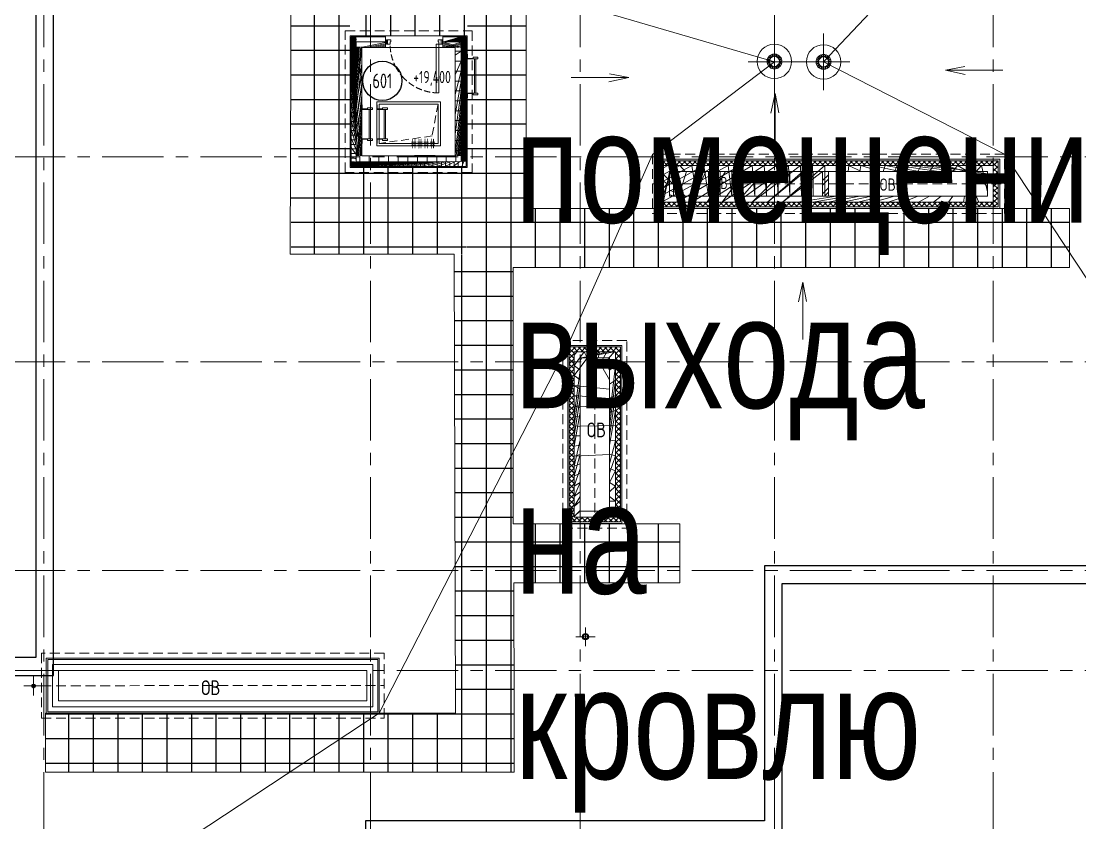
# Model space of a CAD drawing. Header units: millimetres. Extents: x -13407 to 8952771, y -2611 to 110860.
# Drawn here: x 5789 to 27336, y 6410 to 22718 of the extents above; entities that cross this region are included whole.
import ezdxf
from ezdxf import colors
from ezdxf.entities.mleader import LeaderData, LeaderLine
from ezdxf.enums import TextEntityAlignment as Align
from ezdxf.math import Vec2, Vec3

# ---------------------------------------------------------------- set-up
doc = ezdxf.new("R2018")
doc.units = ezdxf.units.MM
for name, pattern in [('CENTER', [2, 1.25, -0.25, 0.25, -0.25]), ('DASHED', [19.049999999999997, 12.7, -6.35]), ('HIDDEN', [6, 4, -2]), ('HIDDEN2', [4.762499999999999, 3.175, -1.5875]), ('ГОСТ 2.303 4', [7, 5, -2, 0])]:
    doc.linetypes.add(name, pattern=pattern)
doc.layers.get('Defpoints').update_dxf_attribs({"color": 6})
for name, color, linetype, lineweight in [('!!!_АР_отделка', 92, 'Continuous', 13), ('!!!_АР_перегородки блоки', 7, 'Continuous', 5), ('_ВК-К1', 14, 'Continuous', 40), ('АР_Двери', 5, 'Continuous', 18), ('АР_Двери фасада', 1, 'Continuous', 15), ('АР_Маркер экспликации', 239, 'Continuous', 13), ('АР_Навесной фасад', 5, 'Continuous', 5), ('АР_Номер помещения', 1, 'Continuous', 25), ('АР_Оси', 193, 'Continuous', 9), ('АР_Отметки', 250, 'Continuous', 15), ('АР_Помещения_площадь', 19, 'Continuous', 9), ('АР_стены', 250, 'Continuous', 30), ('АР_тонкая линия', 250, 'Continuous', 0), ('перекр 0.3', 181, 'Continuous', 30), ('Подвал', 250, 'Continuous', 30), ('РАЗМЕРЫ ВНУТРЕННИЕ', 137, 'Continuous', 5), ('Специальное оборудование', 7, 'Continuous', 9)]:
    doc.layers.add(name, color=color, linetype=linetype, lineweight=lineweight)
doc.layers.add('АР_Кровля дорожки', color=6, linetype='Continuous')
doc.layers.add('АР_Отверстия', color=251, linetype='Continuous')
doc.layers.add('АР_Названия помещений', color=124, linetype='Continuous', lineweight=5, plot=False)
doc.styles.add('ICOCPEUR', font='isocpeur.ttf')
doc.styles.add('ISOCPEUR', font='isocpeur.ttf', dxfattribs={"width": 0.7})
doc.styles.get("Standard").update_dxf_attribs({"font": 'arial.ttf'})
pattern_1 = [(225, (8363056351.000722, 936142537.7990271), (132.5825214724777, -132.5825214724777), []), (225, (8363056262.612374, 936142537.7990271), (132.5825214724777, -132.5825214724777), [])]
pattern_2 = [(225, (8363056351.000722, 936143047.9292042), (132.5825214724777, -132.5825214724777), []), (225, (8363056262.612374, 936143047.9292042), (132.5825214724777, -132.5825214724777), [])]
pattern_3 = [(225, (8363056351.000722, 936142537.7990271), (53.03300858899106, -53.03300858899107), []), (315, (8363056351.000722, 936142537.7990271), (53.03300858899107, 53.03300858899105), [])]
pattern_4 = [(225, (8363056351.000722, 936143047.9292042), (53.03300858899106, -53.03300858899107), []), (315, (8363056351.000722, 936143047.9292042), (53.03300858899107, 53.03300858899105), [])]
pattern_5 = [(90, (341259.9344839531, 87126.50606870581), (-500.0000000000001, 0), []), (180, (341259.9344839531, 87126.50606870581), (-2.842170943040401e-14, -500), [])]

# ---------------------------------------------------------------- blocks, each defined once
blk = doc.blocks.new('A$C6f2de472')
at = {"layer": 'АР_тонкая линия', "ltscale": 100}
for p, q in [((54.57592772785574, -68.52589298801445), (54.57592772785574, -734.3112859727285)), ((54.57592772785574, -734.3112859727285), (9.624901639340763, -509.7124210055539)), ((9.624901639340763, -509.7124210055539), (54.57592772785574, -734.3112859727285)), ((54.57592772785574, -734.3112859727285), (103.6099336369945, -505.6287240333957))]:
    blk.add_line(p, q, dxfattribs=at)
blk = doc.blocks.new('LADDER_12760 - LADDER_12760-5164013-3_1 этаж')
at = {"layer": 'Специальное оборудование'}
for p, q in [((25.00000000001089, 95.00000000009393), (-50.00000000000482, 95.00000000009395)), ((-50.00000000000482, 95.00000000009395), (-50.00000000000483, 88.00000000009472)), ((-50.00000000000484, 88.00000000009472), (17.99999999999474, 88.00000000009472)), ((-2.099747042905164e-11, 1.904017958923043e-13), (24.99999999995375, 1.904017958923043e-13)), ((-2.099747042905164e-11, -76.19999999999982), (-2.099747042905164e-11, 1.861177878481613e-13)), ((17.99999999999475, 88.00000000009472), (17.99999999999473, 1.184385922670117e-13)), ((25.00000000001073, 5.075939668586216e-14), (25.00000000001089, 95.00000000009393)), ((24.99999999995375, 1.861177878481613e-13), (24.99999999995375, -76.19999999999982)), ((575.0000000000002, 95.00000000009253), (575.0000000000007, -3.383959779057477e-13)), ((650.000000000001, 95.00000000009253), (575.0000000000002, 95.00000000009253)), ((574.9999999998712, 1.904017958923096e-13), (599.9999999998744, 1.904017958923096e-13)), ((574.9999999998712, -76.19999999999982), (574.9999999998712, 1.861177878481613e-13)), ((582.0000000000011, -4.39914771277472e-13), (582.0000000000011, 88.00000000009248)), ((582.0000000000011, 88.00000000009248), (650.000000000001, 88.00000000009248)), ((599.9999999998744, 1.861177878481613e-13), (599.9999999998744, -76.19999999999982)), ((650.000000000001, 88.00000000009248), (650.000000000001, 95.00000000009253)), ((24.99999999995375, -76.19999999999982), (-2.099747042905164e-11, -76.19999999999982)), ((24.9999999999913, -25.39999999999994), (575.0000000000036, -25.39999999999994)), ((575.0000000000036, -45.39999999999994), (24.99999999999127, -45.39999999999994)), ((599.9999999998744, -76.19999999999982), (574.9999999998712, -76.19999999999982))]:
    blk.add_line(p, q, dxfattribs=at)
blk = doc.blocks.new('дверь металл1_преобразован_в_статический_25')
for points in [[(0, 0), (20, -2.906988696383495e-15), (20.00000000000001, 69.99999999999727), (1.017446043734183e-14, 69.99999999999727)], [(60, -8.720966089150483e-15), (20, -2.906988696383495e-15), (20.00000000000001, 69.99999999999727), (70, 69.99999999999727), (70.00000000000003, 39.99999999999999), (60.00000000000001, 39.99999999999089)], [(59.99999999999358, -779.9999999999909), (60, 9.086226051640133e-12), (99.9999999999909, 9.080412074247366e-12), (99.99999999998815, -779.9999999999909)], [(840, -2.877703828499986e-12), (880, -2.883517805892753e-12), (880, 69.99999999999442), (830, 69.9999999999944), (830, 39.99999999999712), (840, 39.99999999998802)], [(900, -2.886424794589137e-12), (880, -2.883517805892753e-12), (880, 69.99999999999442), (900, 69.99999999999439)]]:
    blk.add_lwpolyline(points, close=True)
at = {"linetype": 'ГОСТ 2.303 4', "ltscale": 20}
for centre, start, end in [((59.99999999996495, 1.432045261082039e-11), 330.0000000000001, 1.057255354117103e-12), ((59.99999999996845, 4.042872454068628e-11), 314.9999999999994, 329.9999999999988), ((59.99999999998931, 4.447217112182948e-11), 270.0000000000007, 315)]:
    blk.add_arc(centre, 780.0000000000351, start, end, dxfattribs=at)
blk = doc.blocks.new('A$C9b338701')
at = {"layer": 'Специальное оборудование'}
for p, q in [((-95.28750000015134, 208.6161000001157), (-95.28750000015134, 217.5096000001067)), ((-95.28750000015134, 217.5096000001067), (-1.164153218269348e-10, 217.5096000001067)), ((-1.164153218269348e-10, 217.5096000001067), (-1.164153218269348e-10, 96.81209999999555)), ((598.7749999998487, 217.5096000001213), (694.0624999998836, 217.5096000001213)), ((598.7749999998487, 96.81209999999555), (598.7749999998487, 217.5096000001213)), ((694.0624999998836, 217.5096000001213), (694.0624999998836, 208.6161000001157)), ((-8.893500000122003, 208.6161000001157), (-95.28750000015134, 208.6161000001157)), ((0, 96.81209999999555), (-31.76249999995343, 96.81209999999555)), ((-31.76249999995343, 96.81209999999555), (-31.76249999995343, 0)), ((-31.76249999995343, 0), (0, 0)), ((-8.893500000122003, 96.81209999999555), (-8.893500000122003, 208.6161000001157)), ((0, 0), (0, 96.81209999999555)), ((598.7749999998487, 64.54140000000189), (-1.164153218269348e-10, 64.54140000000189)), ((-1.164153218269348e-10, 39.13139999999839), (598.7749999998487, 39.13139999999839)), ((630.5374999998603, 96.81209999999555), (598.7749999999069, 96.81209999999555)), ((598.7749999999069, 96.81209999999555), (598.7749999999069, 0)), ((598.7749999999069, 0), (630.5374999998603, 0)), ((694.0624999998836, 208.6161000001157), (607.6684999998542, 208.6161000001157)), ((607.6684999998542, 208.6161000001157), (607.6684999998542, 96.81209999999555)), ((630.5374999998603, 0), (630.5374999998603, 96.81209999999555))]:
    blk.add_line(p, q, dxfattribs=at)
blk = doc.blocks.new('*U87')
at = {"layer": 'Defpoints', "color": 7}
blk.add_line((-16213.88704554277, 82.74731126176266), (-16636.23540192426, 82.74731126176266), dxfattribs=at)
at = {"layer": 'АР_Номер помещения', "color": 7}
blk.add_circle((-17290.24950231414, 1606.057638667925), 400, dxfattribs=at)
at = {"layer": 'Defpoints', "color": 7, "style": 'ISOCPEUR', "width": 0.7}
blk.add_attdef('ПЛОЩАДЬ_ПОМЕЩЕНИЯ', text='', height=200, dxfattribs=at).set_placement((-16209.00088756958, 329.2528412291122), align=Align.MIDDLE_RIGHT)
at = {"layer": 'Defpoints', "color": 7, "style": 'ISOCPEUR', "width": 0.7, "flags": 1}
blk.add_attdef('КАТЕГОРИЯ', (-499.1655280450395, -2092.186355050572), '', height=250, dxfattribs=at)
at = {"layer": 'АР_Номер помещения', "color": 7, "style": 'ISOCPEUR', "width": 0.7}
blk.add_attdef('НОМЕР_ПОМЕЩЕНИЯ', text='', height=300, dxfattribs=at).set_placement((-17290.24950231705, 1606.057638667925), align=Align.MIDDLE_CENTER)
at = {"layer": 'АР_Помещения_площадь', "color": 7, "lineweight": 30, "width": 0.7, "flags": 104}
blk.add_attdef('ИМЯ_ПОМЕЩЕНИЯ', text='', height=100, dxfattribs=at).set_placement((157.6277002443094, 1217.141369806137), align=Align.MIDDLE_CENTER)
blk = doc.blocks.new('_DotSmall')
at = {"color": 0, "linetype": 'ByBlock', "const_width": 0.5}
blk.add_lwpolyline([(-0.0625, 0, 1), (0.0625, 0, 1)], format="xyb", close=True, dxfattribs=at)
blk = doc.blocks.new('A$C357e6c43')
at = {"layer": 'перекр 0.3', "color": 3, "lineweight": 18, "flags": 128}
for points in [[(-152.1267350446433, 9.122306980396388), (-132.0912406070856, 9.122306980396388), (-112.0431549438508, 9.122306980396388)], [(-108.0011237286963, 31.18721417125198), (-127.0242874496616, 37.36821474885801), (-146.0454781263834, 43.54857424553484)], [(-141.9117846505251, 55.55902606487507), (-122.858092879178, 49.36810632242123), (-103.7927820661571, 43.17341132444562)], [(-93.29816158139147, 62.70835749691469), (-109.4818746130913, 74.46651327551808), (-125.663533924846, 86.22317693920922)], [(-118.0473051376175, 96.38772613642504), (-101.8421314286534, 84.61397826319444), (-85.62792629515752, 72.83366867597215)], [(-69.83589882659726, 88.08991025932482), (-81.5961547140032, 104.2765138427203), (-93.35443870560266, 120.4604033445939)], [(-83.00003154249862, 127.815315060172), (-71.22933750459924, 111.6143445950293), (-59.4529897297034, 95.40559242846211)], [(-39.92075285292231, 105.0867191707948), (-46.10509601328522, 124.1201703034458), (-52.28803434339352, 143.1492978134775)], [(-40.18753608129919, 147.0058568347304), (-34.00116822589189, 127.9661743314646), (-27.81237822596449, 108.9190372333978)], [(-6.349999999860302, 112.2344089592807), (-6.349999999860302, 132.254069753486), (-6.349999999860302, 152.267650865193)], [(6.350000000093132, 152.267650865193), (6.350000000093132, 132.254069753486), (6.350000000093132, 112.2344089592807)], [(27.81237822608091, 108.9190372333978), (34.00116822612472, 127.9661743314646), (40.1875360814156, 147.0058568347304)], [(52.28803434362635, 143.1492978135066), (46.10509601340163, 124.1201703034458), (39.92075285315514, 105.0867191707948)], [(59.45298972981982, 95.40559242849122), (71.22933750471566, 111.6143445950584), (83.00003154261503, 127.8153150602011)], [(93.35443870583549, 120.4604033445939), (81.59615471411962, 104.2765138427203), (69.83589882683009, 88.08991025932482)], [(85.62792629539035, 72.83366867597215), (101.8421314288862, 84.61397826322354), (118.0473051376175, 96.38772613642504)], [(125.6635339250788, 86.22317693920922), (109.4818746133242, 74.46651327554719), (93.29816158150788, 62.70835749691469)], [(103.7927820662735, 43.17341132444562), (122.8580928794108, 49.36810632242123), (141.9117846507579, 55.55902606487507)], [(146.0454781264998, 43.54857424553484), (127.0242874498945, 37.36821474885801), (108.0011237288127, 31.18721417125198)], [(112.0431549439672, 9.122306980396388), (132.0912406072021, 9.122306980396388), (152.1267350447597, 9.122306980396388)], [(-112.3569542444311, -3.57769301958615), (-132.3584398309467, -3.57769301958615), (-152.3579998314381, -3.57769301958615)], [(-147.4658216370735, -38.46545786672505), (-128.4121298657265, -32.27453812430031), (-109.3468190525891, -26.0798431263247)], [(-105.7061290580314, -38.25048148701899), (-124.7292927789968, -44.43148206462502), (-143.7504834557185, -50.61184156130184)], [(-128.1487984606065, -82.48421335688909), (-111.9436247516423, -70.71046548365848), (-95.7294196181465, -58.93015589643619)], [(-88.46990949613973, -69.3538763744873), (-104.6536225278396, -81.1120321531198), (-120.8352818395942, -92.86869581678184)], [(-95.91116798995063, -118.4348253462231), (-84.14047395205125, -102.2338548810803), (-72.36412617715541, -86.0251027145132)], [(-62.1980036169989, -93.63916595358751), (-73.95825950428843, -109.825769536983), (-85.71654349588789, -126.0096590388566)], [(-53.89547499618493, -142.5518774865195), (-47.70910714077763, -123.5121949832537), (-41.52031714073382, -104.465057885187)], [(-29.47185625392012, -108.48177147971), (-35.65619941428304, -127.515222612361), (-41.83913774439134, -146.5443501224217)], [(-6.349999999860302, -152.2676508651639), (-6.349999999860302, -132.254069753486), (-6.349999999860302, -112.2344089592516)], [(6.350000000093132, -112.2344089592516), (6.350000000093132, -132.254069753486), (6.350000000093132, -152.2676508651639)], [(41.83913774450775, -146.5443501224217), (35.65619941439945, -127.5152226123901), (29.47185625415295, -108.48177147971)], [(41.52031714096665, -104.465057885187), (47.70910714101046, -123.5121949832828), (53.89547499618493, -142.5518774865195)], [(85.71654349612072, -126.0096590388857), (73.95825950452127, -109.8257695370121), (62.19800361711532, -93.63916595361661)], [(72.36412617727183, -86.0251027145423), (84.14047395216767, -102.2338548811094), (95.91116799006704, -118.4348253462522)], [(120.8352818398271, -92.86869581681094), (104.6536225280724, -81.1120321531198), (88.46990949625615, -69.3538763745164)], [(95.72941961837932, -58.93015589643619), (111.9436247518752, -70.71046548368759), (128.1487984606065, -82.48421335688909)], [(143.7504834558349, -50.61184156130184), (124.7292927792296, -44.43148206465412), (105.7061290581478, -38.25048148701899)], [(109.3468190527055, -26.0798431263247), (128.4121298658429, -32.27453812430031), (147.4658216371899, -38.46545786675415)], [(152.3579998316709, -3.57769301958615), (132.3584398310632, -3.57769301958615), (112.3569542445475, -3.57769301958615)]]:
    blk.add_lwpolyline(points, dxfattribs=at)
at = {"layer": 'перекр 0.3', "color": 3, "lineweight": 18}
for radius, start, end in [(350.0000000000003, 0, 180), (350.0000000000003, 180, 0), (152.4, 163.3962075116569, 176.5683575503826), (152.3999999999999, 145.5442994122952, 158.6194600016077), (152.3999999999999, 127.7749788797527, 140.7677499956926), (112.4139006281505, 175.3453706254388, 180), (112.4139006281506, 180, 181.8238076443281), (112.4139006281506, 157.4147534876763, 163.8930014675736), (101.6, 0, 180), (101.6, 180, 0), (112.4139006281506, 139.6160726119874, 146.093825764659), (152.3999999999999, 110.0656934129666, 122.9986742833611), (112.4139006281506, 121.929527454025, 128.4066691217365), (152.3999999999999, 92.38801546105358, 105.2895868486009), (112.4139006281506, 104.3243310584388, 110.8009781642061), (112.4139006281505, 86.76177088388584, 93.23822911611414), (152.4, 74.7104131513991, 87.6119845389464), (112.4139006281505, 69.19902183579393, 75.67566894156126), (152.4000000000001, 57.00132571663893, 69.93430658703339), (112.4139006281505, 51.59333087826353, 58.07047254597494), (112.4139006281504, 33.90617423534096, 40.38392738801258), (152.4000000000001, 39.23225000430735, 52.22502112024731), (112.4139006281505, 16.10699853242636, 22.58524651232374), (112.4139006281506, 0, 4.654629374561144), (112.4139006281505, 358.1761923556719, 0), (152.4000000000001, 21.38053999839231, 34.45570058770478), (152.4, 3.431642449617404, 16.60379248834308), (152.4, 181.3451807311476, 194.6194600015075), (152.4000000000001, 199.396207509929, 212.7677499926932), (152.4000000000001, 217.5442994125053, 230.9986742800163), (112.4139006281505, 193.4147534860805, 199.8930014676895), (112.4139006281505, 211.6160726099912, 218.0938257673393), (152.4, 235.7749788794526, 249.2895868508693), (112.4139006281504, 229.9295274487667, 236.4066691244509), (152.4, 254.0656934141651, 267.6119845389464), (112.4139006281505, 248.3243310609251, 254.8009781660473), (112.4139006281505, 266.7617708838858, 273.2382291161142), (152.3999999999999, 272.3880154610536, 285.9343065858349), (112.4139006281506, 285.1990218339527, 291.675668939075), (152.3999999999999, 290.7104131491307, 304.2250211205474), (112.4139006281506, 303.593330875549, 310.0704725512333), (112.4139006281506, 321.9061742326607, 328.3839273900087), (152.3999999999999, 309.0013257199837, 322.4557005874947), (112.4139006281506, 340.1069985323104, 346.5852465139195), (152.3999999999999, 327.2322500073068, 340.6037924884981), (152.4, 345.3805399984926, 358.6548192688523)]:
    blk.add_arc((0, 0), radius, start, end, dxfattribs=at)
blk = doc.blocks.new('A$C8068bb3d')
at = {"layer": 'АР_Оси', "linetype": 'CENTER', "ltscale": 1000}
for p, q in [((0, -576.2685187675525), (0, 576.2685187675525)), ((537.0023309569806, 0), (-537.0023309569806, 0))]:
    blk.add_line(p, q, dxfattribs=at)
blk = doc.blocks.new('A$C6552fe61')
at = {"layer": '_ВК-К1', "color": 18, "lineweight": 9, "ltscale": 100, "true_color": 0x000000}
for p, q in [((-195.4363792874941, 1.037866518140547e-14), (195.4363792874941, -1.465261637743881e-15)), ((-2.610950317689593e-14, 192.3657202435659), (-3.073391568391209e-14, -192.3657202435659))]:
    blk.add_line(p, q, dxfattribs=at)

msp = doc.modelspace()

# ---------------------------------------------------------------- hatches: boundary and pattern name
at = {"layer": '!!!_АР_отделка', "true_color": 0x000000}
h = msp.add_hatch(dxfattribs=at)
h.set_pattern_fill('ANSI37', color=18, scale=600, angle=180)
h.set_pattern_definition(pattern_3)
h.paths.add_polyline_path([(12504.59473958198, 22400.24765145967), (12504.75071056036, 19860.04172726082), (12604.75071037182, 19860.04786735272), (12604.59473939345, 22400.25379155159)])
h = msp.add_hatch(dxfattribs=at)
h.set_pattern_fill('ANSI37', color=18, scale=600, angle=180)
h.set_pattern_definition(pattern_4)
h.paths.add_polyline_path([(12604.61680184066, 22300.17804236666), (13204.60946075525, 22300.20997065937), (13204.60332066339, 22400.20997047089), (12604.61066174874, 22400.17804217812)])
h = msp.add_hatch(dxfattribs=at)
h.set_pattern_fill('ANSI32', color=18, scale=500, angle=180, style=0)
h.set_pattern_definition(pattern_2)
h.paths.add_polyline_path([(13204.60270665417, 22300.20996302994), (12604.61378632294, 22300.1780345521), (12604.62115443323, 22180.1780347783), (13204.61007476447, 22180.20996325617)])
h = msp.add_hatch(dxfattribs=at)
h.set_pattern_fill('ANSI32', color=18, scale=500, angle=180, style=0)
h.set_pattern_definition(pattern_1)
h.paths.add_polyline_path([(12724.62086567841, 22196.71608326904), (12604.62086590461, 22196.70871515877), (12604.74334226159, 19980.04786712649), (12724.74334203539, 19980.05523523679)])
h = msp.add_hatch(dxfattribs=at)
h.set_pattern_fill('ANSI37', color=18, scale=600, angle=180)
h.set_pattern_definition(pattern_4)
h.paths.add_polyline_path([(14744.61076677032, 22300.30943996287), (14374.61378277862, 22300.28242400902), (14374.60764268675, 22400.28242382051), (14744.6046266784, 22400.30943977439)])
h = msp.add_hatch(dxfattribs=at)
h.set_pattern_fill('ANSI32', color=18, scale=500, angle=180, style=0)
h.set_pattern_definition(pattern_2)
h.paths.add_polyline_path([(14744.61076677032, 22300.30943996287), (14744.61813488055, 22180.30944018909), (14374.62115156749, 22180.27137180449), (14374.6137834572, 22300.2713715783)])
h = msp.add_hatch(dxfattribs=at)
h.set_pattern_fill('ANSI37', color=18, scale=600, angle=180)
h.set_pattern_definition(pattern_3)
h.paths.add_polyline_path([(14844.60763735697, 22400.39133040225), (14844.75070614938, 19860.18540541117), (14744.75070633786, 19860.17926531928), (14744.60763754544, 22400.38519031033)])
h = msp.add_hatch(dxfattribs=at)
h.set_pattern_fill('ANSI37', color=18, scale=600, angle=180)
h.set_pattern_definition(pattern_3)
h.paths.add_polyline_path([(14844.75684624125, 19760.18540559967), (12504.75685065222, 19760.04172744933), (12504.75071056036, 19860.04172726082), (14844.75070614938, 19860.18540541117)])
h = msp.add_hatch(dxfattribs=at)
h.set_pattern_fill('ANSI37', color=18, scale=600, angle=180)
h.set_pattern_definition([(225, (-361750.567349299, -97189.25187266723), (53.03300858899106, -53.03300858899107), []), (315, (-361750.567349299, -97189.25187266723), (53.03300858899107, 53.03300858899105), [])])
h.paths.add_polyline_path([(18764.99999999837, 19879.99760922459), (18764.99999999837, 18938.79091949441), (25675, 18938.79091949441), (25675, 19880.00000000001)])
h.paths.add_polyline_path([(18864.99999999837, 19780.00000000001), (25575, 19780.00000000001), (25575, 19038.79091949441), (18864.99999999837, 19038.79091949441)], flags=16)
h.paths.add_polyline_path([(20252.43265070103, 18886.19349549502), (20309.41049296368, 19410.24812733278)])
h = msp.add_hatch(dxfattribs=at)
h.set_pattern_fill('ANSI37', color=18, scale=600, angle=180)
h.set_pattern_definition([(225, (-363570.5673492973, -100978.8957332717), (53.03300858899106, -53.03300858899107), []), (315, (-363570.5673492973, -100978.8957332717), (53.03300858899107, 53.03300858899105), [])])
h.paths.add_polyline_path([(16944.48676614522, 16090.35613939551), (16945, 12531.12840454217), (17984.86077070399, 12531.12840454217), (17984.86077070399, 16090.35613939551)])
h.paths.add_polyline_path([(17045, 15990.35613939551), (17884.86077070399, 15990.35613939554), (17884.86077070399, 12631.12840454217), (17045, 12631.12840454217)], flags=16)
h.paths.add_polyline_path([(18432.43265070266, 15096.54963489052), (18489.41049296531, 15620.60426672828)])
at = {"layer": '!!!_АР_перегородки блоки', "lineweight": 5}
h = msp.add_hatch(dxfattribs=at)
h.set_pattern_fill('ANSI32', color=256, scale=500, angle=180, style=0)
h.set_pattern_definition(pattern_1)
h.paths.add_polyline_path([(14624.74333845382, 19980.17189698279), (14624.62172170967, 22181.24116540213), (14744.62172148348, 22181.2485335124), (14744.74333822762, 19980.17926509308)])
h = msp.add_hatch(dxfattribs=at)
h.set_pattern_fill('ANSI32', color=256, scale=500, angle=180, style=0)
h.set_pattern_definition(pattern_1)
edge = h.paths.add_edge_path()
edge.add_line((12604.75071037182, 19860.04786735272), (14744.75070538418, 19860.17926531922))
edge.add_line((12604.74334226159, 19980.04786712649), (12604.75071037188, 19860.0478673527))
edge.add_line((14744.74333822762, 19980.17926509308), (12604.74334321526, 19980.04786712658))
edge.add_line((14744.75070633786, 19860.17926531928), (14744.74333822756, 19980.17926509307))
at = {"layer": '!!!_АР_перегородки блоки', "lineweight": 5, "true_color": 0x000000}
h = msp.add_hatch(dxfattribs=at)
h.set_pattern_fill('ANSI32', color=18, scale=500, angle=180, style=0)
h.set_pattern_definition([(225, (8363393061.247125, 936209223.4498707), (132.5825214724777, -132.5825214724777), []), (225, (8363392972.858777, 936209223.4498707), (132.5825214724777, -132.5825214724777), [])])
h.paths.add_polyline_path([(18864.99999999837, 19780.00000000001), (18864.99999999837, 19038.79091949441), (25575, 19038.79091949441), (25575, 19780.00000000001)])
h.paths.add_polyline_path([(18984.99999999837, 19660.00000000001), (25455, 19660.00000000001), (25455, 19158.79091949441), (18984.9999999982, 19158.79091949441)], flags=16)
h.paths.add_polyline_path([(20486.38833522634, 19038.30275917054), (20486.38833522634, 19426.30275917054)])
h = msp.add_hatch(dxfattribs=at)
h.set_pattern_fill('ANSI32', color=18, scale=500, angle=180, style=0)
h.set_pattern_definition([(225, (452214.2178729034, 90996.50606870587), (132.5825214724777, -132.5825214724777), []), (225, (452125.8295254034, 90996.50606870587), (132.5825214724777, -132.5825214724777), [])])
h.paths.add_polyline_path([(22219.99970442359, 19158.63418135208), (22100.00029557472, 19158.94765763675), (22100.00118230138, 19660.15673814237), (22220.00059115031, 19659.8432618577)])
h = msp.add_hatch(dxfattribs=at)
h.set_pattern_fill('ANSI32', color=18, scale=500, angle=180, style=0)
h.set_pattern_definition([(225, (8363391241.247125, 936205433.80601), (132.5825214724777, -132.5825214724777), []), (225, (8363391152.858777, 936205433.80601), (132.5825214724777, -132.5825214724777), [])])
h.paths.add_polyline_path([(17045, 15990.35613939551), (17046.02646770963, 12631.12840454217), (17885.37400455883, 12631.12840454217), (17884.34753684921, 15990.35613939551)])
h.paths.add_polyline_path([(17165, 15870.35613939551), (17764.86077070399, 15870.35613939557), (17764.86077070399, 12751.1284045422), (17165, 12751.12840454217)], flags=16)
h.paths.add_polyline_path([(18666.38833522797, 15248.65889856604), (18666.38833522797, 15636.65889856604)])
at = {"layer": 'АР_Кровля дорожки', "ltscale": 120, "true_color": 0x636466}
h = msp.add_hatch(dxfattribs=at)
h.set_pattern_fill('ANSI37', color=251, scale=4000, angle=45, double=1)
h.set_pattern_definition(pattern_5)
h.paths.add_polyline_path([(12479.28492084891, 19740.04016341172), (14864.75807422196, 19740.18663365577), (14852.13604255964, 17977.22745021866), (11281.71057817253, 17979.53837065741), (11284.760633211, 23812.13247301909), (12482.4430915633, 23811.81899673442)])
h = msp.add_hatch(dxfattribs=at)
h.set_pattern_fill('ANSI37', color=251, scale=4000, angle=45, double=1)
h.set_pattern_definition([(90, (341309.9418426376, 87396.61967153131), (-500.0000000000001, 0), []), (180, (341309.9418426376, 87396.61967153131), (-2.842170943040401e-14, -500), [])])
h.paths.add_polyline_path([(14861.39222414291, 22420.10441509718), (12484.79409108876, 22420.41789138185), (12487.0269243652, 23820.1925894347), (14863.62505741941, 23819.87911315003)])
h = msp.add_hatch(dxfattribs=at)
h.set_pattern_fill('ANSI37', color=251, scale=4000, angle=45, double=1)
h.set_pattern_definition(pattern_5)
h.paths.add_polyline_path([(16066.67949912569, 17726.26716386961), (14868.99704077345, 17726.58064015429), (14872.04709581193, 23820.34932757701), (16069.72955416422, 23820.03585129233)])
h = msp.add_hatch(dxfattribs=at)
h.set_pattern_fill('ANSI37', color=251, scale=4000, angle=45, double=1)
h.set_pattern_definition(pattern_5)
h.paths.add_polyline_path([(16070.6041940556, 17707.11318214314), (16070.91767034022, 18905.81733604923), (27124.20527186675, 18905.81733604923), (27123.89179558214, 17707.11318214314)])
h = msp.add_hatch(dxfattribs=at)
h.set_pattern_fill('ANSI37', color=251, scale=4000, angle=45, double=1)
h.set_pattern_definition(pattern_5)
h.paths.add_polyline_path([(15815.619110564, 12489.71504394807), (15801.68598083308, 12489.71539549257), (15801.8175992592, 17964.22837824583), (14604.13520935486, 17965.03833336083), (14628.12023434538, 8639.982073701402), (15825.80340164888, 8639.732046449215)])
h = msp.add_hatch(dxfattribs=at)
h.set_pattern_fill('ANSI37', color=251, scale=4000, angle=45, double=1)
h.set_pattern_definition(pattern_5)
h.paths.add_polyline_path([(15817.04893711029, 11290.59151264511), (15817.36241339491, 12489.2956665512), (19192.54219475185, 12489.6298453085), (19192.22871846723, 11290.92569140241)])
h = msp.add_hatch(dxfattribs=at)
h.set_pattern_fill('ANSI37', color=251, scale=4000, angle=45, double=1)
h.set_pattern_definition(pattern_5)
h.paths.add_polyline_path([(6281.143065361422, 7441.29589840558), (6281.456541646039, 8640.000052311669), (15825.80269269779, 8640.000052311698), (15825.48921641317, 7441.295898405609)])

# ---------------------------------------------------------------- linework, layer by layer
at = {"layer": '!!!_АР_отделка', "color": 18, "true_color": 0x000000}
for points in [[(14371.60641069582, 22420.34712170288), (14864.4187319178, 22420.39254685936), (14864.75807422196, 19740.18663365577), (12484.75807870831, 19740.04049946865), (12484.7940911703, 22420.24643571939), (13204.60641239234, 22420.29186087584), (13204.61378515419, 22300.21610312183)], [(14371.6137834572, 22300.2713715783), (14371.60641069582, 22420.34712170288)], [(14371.60763871419, 22400.3471217406), (14844.60763735697, 22400.39133040225), (14844.75684624125, 19760.18540559967), (12504.75685065222, 19760.04172744933), (12504.60764176794, 22400.24765225188), (13204.60764041072, 22400.29186091353)], [(13204.61378515419, 22300.21610312183), (12604.61378632294, 22300.1780345521), (12604.75071037182, 19860.04786735272), (14744.75070633786, 19860.17926531928), (14744.61076677032, 22300.30943996287), (14371.6137834572, 22300.2713715783)], [(14371.6137834572, 22300.2713715783), (14371.62115156749, 22180.27137180449), (14624.62115062494, 22180.30207226398), (14624.74333845382, 19980.17189698279), (12724.74334203539, 19980.05523523679), (12724.62115420698, 22180.18540288856), (13204.62115326448, 22180.21610334803), (13204.61378515419, 22300.21610312183)]]:
    msp.add_lwpolyline(points, dxfattribs=at)
at = {"layer": '_ВК-К1', "color": 18, "lineweight": 9, "ltscale": 100, "true_color": 0x000000}
for p, q in [((17172.77123142796, 10193.86700576715), (17376.68589952722, 10193.86700576715)), ((17274.72856547759, 10306.35419414134), (17274.72856547759, 10081.37981739298)), ((6037.839633425116, 9307.976761387159), (6037.839633425116, 9083.0023846388)), ((5935.882299375487, 9195.489573012972), (6139.796967474744, 9195.489573012972))]:
    msp.add_line(p, q, dxfattribs=at)
at = {"layer": '_ВК-К1', "color": 1, "lineweight": 40, "ltscale": 100}
msp.add_circle((17274.72856547759, 10193.86700576715), 55, dxfattribs=at)
at = {"layer": '_ВК-К1', "color": 18, "lineweight": 40, "ltscale": 100, "true_color": 0x000000}
for centre, radius in [((17274.72856547759, 10193.86700576715), 55), ((6037.839633425116, 9195.489573012972), 30)]:
    msp.add_circle(centre, radius, dxfattribs=at)
at = {"layer": 'АР_Двери', "ltscale": 75}
for points in [[(14324.73105883377, 20180.15350494035), (13024.73106128431, 20180.07368374572), (13024.67580045725, 21080.07368204917), (14324.67579800671, 21080.1535032438)], [(14274.72798888205, 20230.15043480015), (13074.72799114411, 20230.07675369738), (13074.67887040897, 21030.07675218936), (14274.6788681469, 21030.15043329211)], [(14274.72798888205, 20230.15043480015), (13074.72799114411, 20230.07675369738), (13074.67887040897, 21030.07675218936), (14274.6788681469, 21030.15043329211)]]:
    msp.add_lwpolyline(points, close=True, dxfattribs=at)
at = {"layer": 'АР_Двери фасада', "linetype": 'HIDDEN2', "lineweight": 15, "ltscale": 50}
msp.add_lwpolyline([(14274.6788681469, 21030.15043329211), (14151.7196556626, 20383.69546119097), (13074.72799114411, 20230.07675369738)], dxfattribs=at)
at = {"layer": 'АР_Навесной фасад', "color": 18, "lineweight": 30, "ltscale": 100, "true_color": 0x000000}
for points in [[(51825.00580556178, 31604.99908024545), (16705.00580556202, 31604.99908026501), (16705.00580556074, 27639.99908026504), (6090.005840075086, 27639.9966266756), (6090.005805561785, 9769.999080264948), (-260.3753522798652, 9769.999080264948), (-259.988015709212, -260.0009102650147), (13160.25102861517, -260.0009102650147), (13160.00580556213, 6089.99908026489)], [(99.63855039782356, 9409.99908026489), (6450.005804866552, 9409.999080264919), (6450.005839379854, 27279.99670988724), (17165.0058055619, 27279.99916347667), (17165.0058055619, 31144.99908027484), (51365.00580556283, 31144.99908025575)], [(30090.72021387145, 11639.99908026547), (20920.00580556167, 11639.99908026568), (20920.00580556167, 6449.999080264948), (12799.99190288421, 6449.999080264948), (12800.23712593736, 99.99908973504353), (99.99808214989025, 99.99908973504353)], [(21280.00580556178, 6089.99908026489), (21280.00580556178, 11279.99908026559), (29528.5392872087, 11279.99908026541)]]:
    msp.add_lwpolyline(points, dxfattribs=at)
at = {"layer": 'АР_Оси', "linetype": 'CENTER', "ltscale": 1000}
for p, q in [((17165, -1811.271671381772), (17165, 33307.55350587896)), ((21120, -1811.271671381772), (21120, 33307.55350587896)), ((25574.99999999994, -1811.271671381772), (25575, 33307.55350587896)), ((6250, -1811.271671381772), (6250, 32884.00685512421)), ((12900, -1811.271671381772), (12900, 28382.60983736633)), ((-12563.75553944509, 19960.00000000001), (71033.4094304695, 19959.99999999995)), ((-12563.75553944509, 15790.00000000001), (71033.4094304695, 15789.99999999995)), ((-12563.75553944509, 11540.00000000001), (71033.4094304695, 11539.99999999995)), ((-12563.75553944509, 9510.000000000007), (71033.4094304695, 9509.999999999949))]:
    msp.add_line(p, q, dxfattribs=at)
at = {"layer": 'АР_стены', "linetype": 'DASHED', "lineweight": 15, "ltscale": 200}
msp.add_lwpolyline([(14274.72798888205, 20230.15043480015), (13074.72799114411, 20230.07675369738), (13074.67887040897, 21030.07675218936), (14274.6788681469, 21030.15043329211)], close=True, dxfattribs=at)
at = {"layer": 'АР_тонкая линия', "color": 18, "ltscale": 100, "true_color": 0x000000}
msp.add_line((21120, 21889.81754164748), (22120, 21889.81754164746), dxfattribs=at)
for points in [[(22120, 21889.81754164746), (23304.54058941535, 23144.64615701634), (34327.50000001205, 31145.00000000001)], [(21119.99999999913, 21889.81754164783), (16815.00000000017, 23144.64615701634), (6450.000033818127, 27279.99762962224)], [(13075.00000000012, 8640.000052311698), (16915, 16120.35613939551), (18634.99999999837, 20007.40022945026), (21120, 21889.81754164748)], [(22120, 21889.81754164746), (25805, 20010.00000000001), (34346.18808780401, 7090.905636223164)], [(15801.81762014871, 17707.11338774136), (15801.68598083302, 12489.71539549257)], [(15801.68598083302, 12489.71539549257), (19192.38545660954, 12489.6298453085), (19192.38545660954, 11290.92569140235), (15816.80176877131, 11290.17218546951), (15816.80176877131, 11290.17218546951)], [(15816.80176877131, 11290.17218546951), (15825.80269269779, 8640.000052311698), (15825.64595455548, 8640.000052311698)], [(15825.64595455548, 8640.000052311698), (15825.64595455548, 7441.295898405551), (6280.895897022448, 7440.457244054422), (6281.703709985013, 8640.000052311698), (14628.12023434544, 8640.000052311698)]]:
    msp.add_lwpolyline(points, dxfattribs=at)
at = {"layer": 'АР_тонкая линия', "color": 18, "lineweight": 5, "ltscale": 100, "true_color": 0x000000}
msp.add_lwpolyline([(13204.60639070935, 22180.21611052335), (14371.60639070935, 22180.21611052335), (14371.60639070935, 22420.2918608743), (13204.60639070935, 22420.2918608743)], close=True, dxfattribs=at)
at = {"layer": 'АР_тонкая линия', "color": 18, "ltscale": 100, "true_color": 0x000000}
for points in [[(18734.99999999837, 18908.79091949441), (25705, 18908.79091949441), (25705, 19910.00000000001), (18734.99999999837, 19910.00000000001)], [(18764.99999999837, 18938.79091949441), (25675, 18938.79091949441), (25675, 19880.00000000001), (18764.99999999837, 19880.00000000001)], [(18864.99999999837, 19038.79091949441), (25575, 19038.79091949441), (25575, 19780.00000000001), (18864.99999999837, 19780.00000000001)], [(18984.99999999837, 19158.79091949441), (25455, 19158.79091949441), (25455, 19660.00000000001), (18984.99999999837, 19660.00000000001)], [(22099.99999999919, 19158.79091949441), (22219.99999999919, 19158.79091949441), (22219.99999999919, 19660.00000000001), (22099.99999999919, 19660.00000000001)], [(16915, 12501.12840454217), (18014.86077070399, 12501.12840454217), (18014.86077070399, 16120.35613939551), (16915, 16120.35613939551)], [(16945, 12531.12840454217), (17984.86077070399, 12531.12840454217), (17984.86077070399, 16090.35613939551), (16945, 16090.35613939551)], [(17045, 12631.12840454217), (17884.86077070399, 12631.12840454217), (17884.86077070399, 15990.35613939551), (17045, 15990.35613939551)], [(17165, 12751.12840454217), (17764.86077070399, 12751.12840454217), (17764.86077070399, 15870.35613939551), (17165, 15870.35613939551)], [(6300, 8640.000052311698), (13075.00000000012, 8640.000052311698), (13075.00000000012, 9760.000000000007), (6300, 9760.000000000007)], [(6330, 8670.000052311698), (13045.00000000012, 8670.000052311698), (13045.00000000012, 9730.000000000007), (6330, 9730.000000000007)], [(6430, 8770.000052311698), (12945.00000000012, 8770.000052311698), (12945.00000000012, 9630.000000000007), (6430, 9630.000000000007)], [(6550, 8890.000052311698), (12825.00000000012, 8890.000052311698), (12825.00000000012, 9510.000000000007), (6550, 9510.000000000007)]]:
    msp.add_lwpolyline(points, close=True, dxfattribs=at)
at = {"layer": 'перекр 0.3', "color": 7, "linetype": 'HIDDEN', "lineweight": 5, "ltscale": 50}
for p, q in [((18634.99999999837, 19409.39545974724), (25805, 19409.39545974721)), ((17464.930385352, 16220.35613939551), (17465.36107405595, 12401.12840454217)), ((6200, 9200.000026155853), (13175.00000000012, 9200.430714859809))]:
    msp.add_line(p, q, dxfattribs=at)
for points in [[(14964.87406934763, 19640.15317744796), (12384.89750589395, 19640.07397098259), (12384.73355328466, 22520.40211525271), (14964.71011673834, 22520.48132171804)], [(18634.99999999837, 18808.79091949441), (25805, 18808.79091949441), (25805, 20010.00000000001), (18634.99999999837, 20010.00000000001)], [(16815, 12401.12840454217), (18114.86077070399, 12401.12840454217), (18114.86077070399, 16220.35613939551), (16815, 16220.35613939551)], [(6200, 8540.000052311698), (13175.00000000012, 8540.000052311698), (13175.00000000012, 9860.000000000007), (6200, 9860.000000000007)]]:
    msp.add_lwpolyline(points, close=True, dxfattribs=at)
at = {"layer": 'Подвал', "lineweight": 13, "ltscale": 500}
msp.add_line((13075.00000000012, 8640.000052311698), (99.99808214989025, 99.99908973504353), dxfattribs=at)
at = {"layer": 'РАЗМЕРЫ ВНУТРЕННИЕ', "color": 18, "true_color": 0x000000}
for points in [[(11284.75807775464, 23821.5174008448), (11260.77300520556, 17979.35583713315), (14603.42063390359, 17977.22745021866), (14628.12023434544, 8640.000052311698)], [(16015.07703036611, 17706.2907321764), (15801.81759925326, 17706.28521667326), (27124.04853372445, 17707.11318214308), (27124.04853372445, 18905.81733604923), (16065.89224154275, 18905.8280249234), (16065.89390403003, 23513.25876232533)]]:
    msp.add_lwpolyline(points, dxfattribs=at)

# ---------------------------------------------------------------- block references
at = {"layer": 'Defpoints', "color": 3, "lineweight": 30, "ltscale": 100, "rotation": 90}
for p in [(12937.79230463493, 20325.40164591881), (13242.1891219386, 20325.40164591881)]:
    msp.add_blockref('A$C9b338701', p, dxfattribs=at)
at = {"layer": 'АР_Двери', "ltscale": 75, "xscale": -1.2705, "yscale": 1.2705, "zscale": 1.2705}
msp.add_blockref('дверь металл1_преобразован_в_статический_25', (14365.28100120492, 22249.45526794236), dxfattribs=at)
at = {"layer": 'АР_Маркер экспликации', "color": 7}
ref = msp.add_blockref('*U87', (30429.95148870716, 19897.39949246126), dxfattribs=at)
ref.add_attrib('НОМЕР_ПОМЕЩЕНИЯ', '601', dxfattribs={"layer": 'АР_Номер помещения', "color": 7, "height": 300, "style": 'ISOCPEUR', "width": 0.7}).set_placement((13139.7019863901, 21503.45713112918), align=Align.MIDDLE_CENTER)
lines = msp.add_mtext('\\W0.8000;помещение выхода на кровлю', dxfattribs={"layer": 'АР_Названия помещений', "insert": (15839.14606495475, 20880.90168687453), "char_height": 2263.022641179181, "width": 926.9399707174232, "attachment_point": 1})
ref.add_attrib('ИМЯ_ПОМЕЩЕНИЯ', '', (15839.14606495475, 20880.90168687453), dxfattribs={"flags": 104}).embed_mtext(lines)
ref.add_attrib('ПЛОЩАДЬ_ПОМЕЩЕНИЯ', '####', dxfattribs={"layer": 'Defpoints', "color": 7, "height": 200, "style": 'ISOCPEUR', "width": 0.7}).set_placement((14220.95060113757, 20226.65233369037), align=Align.MIDDLE_RIGHT)
at = {"layer": 'АР_тонкая линия', "ltscale": 500}
for p in [(21120, 21899.68077222666), (22120, 21889.81754164746)]:
    msp.add_blockref('A$C357e6c43', p, dxfattribs=at)
at = {"layer": 'АР_тонкая линия', "ltscale": 100, "yscale": 1.754367527776944, "zscale": 1.754367527776944}
for p, xscale, rotation in [((25887.94541059999, 21815.06377705152), 1.754367527776944, 270), ((16865.91923099582, 21665.06377705211), -1.754367527776944, 89.99999999989352), ((21227.5194991742, 19957.91149177118), 1.754367527776944, 180), ((21790.63169201359, 16121.75235653477), 1.754367527776944, 180)]:
    msp.add_blockref('A$C6f2de472', p, dxfattribs=dict(at, xscale=xscale, rotation=rotation))
at = {"layer": 'Подвал', "lineweight": 13, "ltscale": 500}
for name, p in [('A$C8068bb3d', (21119.99999999913, 21889.81754164783)), ('A$C8068bb3d', (22120, 21889.81754164746)), ('A$C6552fe61', (17274.72856547759, 10193.86700576715)), ('A$C6552fe61', (6037.839633425116, 9195.48957301298))]:
    msp.add_blockref(name, p, dxfattribs=at)
at = {"layer": 'Специальное оборудование', "xscale": -1.2705, "yscale": 1.2705, "zscale": 1.2705, "rotation": 90.00000000000024}
msp.add_blockref('LADDER_12760 - LADDER_12760-5164013-3_1 этаж', (14985.27609102021, 21983.61248432614), dxfattribs=at)

# ---------------------------------------------------------------- texts
at = {"layer": 'АР_Отверстия', "ltscale": 100, "attachment_point": 5, "line_spacing_factor": 0.7, "style": 'ICOCPEUR'}
for s, insert, char_height in [('\\A1;{\\W0.7;ОВ}', (20023.35350301152, 19426.31754164748), 250), ('\\A1;{\\W0.8;ОВ}', (23425.79629815475, 19393.54009901919), 250), ('\\A1;{\\W0.8;ОВ}', (17495.16682351159, 14403.16272835926), 300), ('\\A1;{\\W0.8;ОВ}', (9645.750978736556, 9158.17879228999), 300)]:
    msp.add_mtext(s, dxfattribs=dict(at, insert=insert, char_height=char_height))

# ---------------------------------------------------------------- leaders
at = {"layer": 'АР_Отметки'}
ml = msp.add_multileader_mtext('Standard', dxfattribs=at)
ml.set_content('+19,400', color=256, style='ISOCPEUR')
ml.set_leader_properties(color=256, linetype='Continuous', lineweight=-1)
ml.set_arrow_properties(name='DOTSMALL')
ml.build(insert=Vec2(0, 0))
ml.multileader.update_dxf_attribs({"has_text_frame": 1, "text_left_attachment_type": 4, "text_right_attachment_type": 4, "dogleg_length": 100, "arrow_head_size": 180})
ctx = ml.context
ctx.base_point, ctx.char_height, ctx.arrow_head_size, ctx.landing_gap_size, ctx.plane_origin = Vec3(13718.53370709077, 21373.46829375595), 250, 180, 50, Vec3(13721.50940731441, 19186.11396102413)
ctx.left_attachment, ctx.right_attachment = 4, 4
notes = []
notes.append((ctx, [(0, (0, 0, 0), (0, 0), (1, 0), 1, [])]))
ctx.mtext.insert, ctx.mtext.width, ctx.mtext.defined_height, ctx.mtext.line_spacing_style, ctx.mtext.flow_direction = Vec3(13768.53370709077, 21706.80162708928), 696.0352958708361, 776.4611150313478, 2, 5
ml = msp.add_multileader_mtext('Standard', dxfattribs=at)
ml.set_content('+19,400', color=256, style='ISOCPEUR')
ml.set_leader_properties(color=256, linetype='Continuous', lineweight=-1)
ml.set_arrow_properties(name='DOTSMALL')
ml.build(insert=Vec2(0, 0))
ml.multileader.update_dxf_attribs({"has_text_frame": 1, "text_left_attachment_type": 4, "text_right_attachment_type": 4, "dogleg_length": 100, "arrow_head_size": 180})
ctx = ml.context
ctx.base_point, ctx.char_height, ctx.arrow_head_size, ctx.landing_gap_size, ctx.plane_origin = Vec3(53961.99432513874, 20988.2928868635), 250, 180, 50, Vec3(53880.60087528953, 19277.60091303521)
ctx.left_attachment, ctx.right_attachment = 4, 4
notes.append((ctx, [(0, (0, 0, 0), (0, 0), (1, 0), 1, [])]))
ctx.mtext.insert, ctx.mtext.width, ctx.mtext.defined_height, ctx.mtext.line_spacing_style, ctx.mtext.flow_direction = Vec3(54011.99432513874, 21321.62622019683), 696.0352958708361, 776.4611150313478, 2, 5
for ctx, leaders in notes:
    for number, flags, end, landing, length, lines in leaders:
        leader = LeaderData()
        leader.index, (leader.has_last_leader_line, leader.has_dogleg_vector, leader.attachment_direction) = number, flags
        leader.last_leader_point, leader.dogleg_vector, leader.dogleg_length = Vec3(end), Vec3(landing), length
        for number, points, colour, breaks in lines:
            line = LeaderLine()
            line.index, line.vertices, line.color, line.breaks = number, Vec3.list(points), colors.encode_raw_color(colour), breaks
            leader.lines.append(line)
        ctx.leaders.append(leader)

doc.saveas('drawing.dxf')
